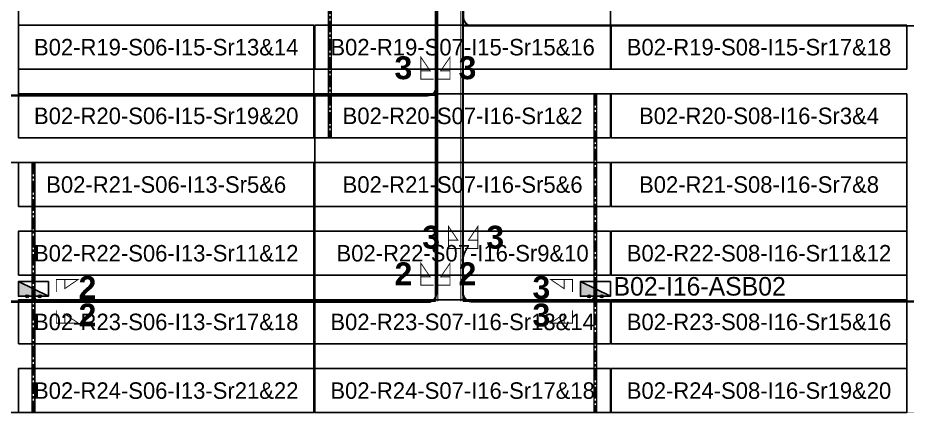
# Model space of a CAD drawing. Header units: metres. Extents: x 530339 to 530792, y 2675149 to 2675327.
# Drawn here: x 530500.6 to 530597.8, y 2675149.2 to 2675192.4 of the extents above; entities that cross this region are included whole.
import ezdxf
from ezdxf.enums import TextEntityAlignment as Align

# ---------------------------------------------------------------- set-up
doc = ezdxf.new("R2010")
doc.units = ezdxf.units.M
doc.linetypes.add('CENTER', pattern=[2, 1.25, -0.25, 0.25, -0.25])
doc.layers.add('Boundary-12.5 MW Block', color=6, linetype='Continuous', lineweight=9)
doc.layers.add('PILE', color=1, linetype='Continuous', lineweight=15)
for name, color, linetype in [('DC Trench BL-02', 40, 'Continuous'), ('E-Inverter Grouping', 2, 'Continuous'), ('Inverter Block-02', 7, 'Continuous'), ('LT Cable(AG) INV to LT Panel BL-02', 2, 'Continuous'), ('Messenger Wire Block-02 (Master Path)', 30, 'Continuous'), ('Messenger Wire Block-02 (MW Path)', 191, 'Continuous'), ('MMS Table Block-02', 8, 'Continuous'), ('Plan Line - DC BL-02', 40, 'Continuous'), ('Section Marking BL-02', 2, 'Continuous')]:
    doc.layers.add(name, color=color, linetype=linetype)
doc.styles.add('BoldTextStyle', font='arialbd.ttf')
doc.styles.get("Standard").update_dxf_attribs({"font": 'Adani Regular.ttf'})

# ---------------------------------------------------------------- blocks, each defined once
blk = doc.blocks.new('MMS Table (32.292 x 4.788)')
at = {"color": 0}
blk.add_lwpolyline([(0, -0.002), (0, 4.786), (32.292, 4.786), (32.292, -0.002)], close=True, dxfattribs=at)
at = {"color": 7}
blk.add_attdef('ID1', text='', height=1.8, dxfattribs=at).set_placement((16.146, 2.392), align=Align.MIDDLE_CENTER)
blk = doc.blocks.new('Inverter Block')
h = blk.add_hatch(color=0)
h.dxf.hatch_style = 1
h.paths.add_polyline_path([(-1.456, 2.269), (-1.456, 0.846), (1.456, 0.846)])
at = {"color": 0}
blk.add_lwpolyline([(1.456, 2.269), (-1.456, 2.269), (-1.456, 0.846), (1.456, 0.846)], close=True, dxfattribs=at)
blk.add_lwpolyline([(-1.456, 2.269), (1.456, 0.846)], dxfattribs=at)
at = {"layer": 'PILE'}
for centre in [(-0.613, 0.846), (0.613, 0.846)]:
    blk.add_circle(centre, 0.156, dxfattribs=at)
at = {"color": 7}
blk.add_attdef('ID', (-1.456, 3.006), '', height=1.8, dxfattribs=at)

msp = doc.modelspace()

# ---------------------------------------------------------------- linework, layer by layer
at = {"layer": 'Boundary-12.5 MW Block', "const_width": 0.05}
msp.add_lwpolyline([(530565.391, 2675319.075), (530597.883, 2675326.575), (530792.135, 2675326.575), (530792.135, 2675149.291), (530338.747, 2675149.291), (530338.747, 2675326.575), (530500.607, 2675326.575), (530500.607, 2675319.075)], close=True, dxfattribs=at)
at = {"layer": 'DC Trench BL-02', "color": 40, "const_width": 0.15}
for points in [[(530534.887, 2675214.077), (530534.587, 2675214.077), (530534.587, 2675179.293), (530534.887, 2675179.293)], [(530563.902, 2675184.075), (530563.602, 2675184.075), (530563.602, 2675149.291), (530563.902, 2675149.291)], [(530502.495, 2675176.575), (530502.195, 2675176.575), (530502.195, 2675149.289), (530502.495, 2675149.289)]]:
    msp.add_lwpolyline(points, close=True, dxfattribs=at)
at = {"layer": 'E-Inverter Grouping', "color": 3}
for points in [[(530500.707, 2675214.075), (530565.391, 2675214.075), (530565.391, 2675191.575), (530597.783, 2675191.575), (530597.783, 2675186.791), (530532.999, 2675186.791), (530532.999, 2675179.291), (530500.707, 2675179.291)], [(530597.783, 2675149.291), (530533.099, 2675149.291), (530533.099, 2675184.075), (530597.783, 2675184.075)]]:
    msp.add_lwpolyline(points, close=True, dxfattribs=at)
at = {"layer": 'E-Inverter Grouping'}
msp.add_lwpolyline([(530532.999, 2675149.291), (530468.315, 2675149.291), (530468.315, 2675156.791), (530435.923, 2675156.791), (530435.923, 2675176.575), (530532.999, 2675176.575)], close=True, dxfattribs=at)
at = {"layer": 'LT Cable(AG) INV to LT Panel BL-02'}
for points in [[(530559.239, 2675241.616), (530555.552, 2675241.616, -0.099294), (530555.205, 2675241.686), (530553.337, 2675242.466, 0.042157), (530553.186, 2675242.479), (530547.345, 2675242.479, 0.414214), (530546.445, 2675241.579), (530546.445, 2675222.477, -0.0344), (530546.437, 2675222.353), (530546.383, 2675221.966, 0.0344), (530546.375, 2675221.842), (530546.375, 2675162.237, -0.414214), (530545.475, 2675161.337), (530405.903, 2675161.337, -0.414214), (530405.003, 2675162.237), (530405.003, 2675162.69)], [(530559.239, 2675241.666), (530555.559, 2675241.666, -0.099177), (530555.212, 2675241.736), (530553.341, 2675242.516, 0.042157), (530553.19, 2675242.529), (530547.295, 2675242.529, 0.414214), (530546.395, 2675241.629), (530546.395, 2675222.48, -0.0344), (530546.387, 2675222.357), (530546.333, 2675221.969, 0.0344), (530546.325, 2675221.846), (530546.325, 2675184.787, -0.414214), (530545.425, 2675183.887), (530406.07, 2675183.887, -0.414214), (530405.17, 2675184.787), (530405.17, 2675185.19)], [(530559.239, 2675241.641), (530555.555, 2675241.641, -0.099236), (530555.208, 2675241.711), (530553.339, 2675242.491, 0.042157), (530553.188, 2675242.504), (530547.32, 2675242.504, 0.414214), (530546.42, 2675241.604), (530546.42, 2675222.478, -0.0344), (530546.412, 2675222.355), (530546.358, 2675221.967, 0.0344), (530546.35, 2675221.844), (530546.35, 2675162.262, -0.414214), (530545.45, 2675161.362), (530503.246, 2675161.362, -0.414214), (530502.346, 2675162.262), (530502.346, 2675162.69)]]:
    msp.add_lwpolyline(points, format="xyb", dxfattribs=at)
at = {"layer": 'LT Cable(AG) INV to LT Panel BL-02', "color": 5}
for points in [[(530558.139, 2675241.046), (530554.384, 2675241.046, 0.078431), (530554.106, 2675241.002), (530553.398, 2675240.773, -0.078431), (530553.12, 2675240.729), (530550.045, 2675240.729, 0.414214), (530549.145, 2675239.829), (530549.145, 2675222.512, 0.053119), (530549.165, 2675222.322), (530549.235, 2675222, -0.053119), (530549.255, 2675221.81), (530549.255, 2675162.287, 0.414214), (530550.155, 2675161.387), (530724.813, 2675161.387, 0.414214), (530725.713, 2675162.287), (530725.713, 2675162.69)], [(530558.139, 2675241.021), (530554.388, 2675241.021, 0.078431), (530554.11, 2675240.977), (530553.401, 2675240.748, -0.078431), (530553.124, 2675240.704), (530550.07, 2675240.704, 0.414214), (530549.17, 2675239.804), (530549.17, 2675222.515, 0.053119), (530549.19, 2675222.325), (530549.26, 2675222.002, -0.053119), (530549.28, 2675221.813), (530549.28, 2675162.312, 0.414214), (530550.18, 2675161.412), (530627.637, 2675161.412, 0.414214), (530628.537, 2675162.312), (530628.537, 2675162.69)], [(530558.139, 2675240.996), (530554.392, 2675240.996, 0.078431), (530554.114, 2675240.952), (530553.405, 2675240.723, -0.078431), (530553.128, 2675240.679), (530550.095, 2675240.679, 0.414214), (530549.195, 2675239.779), (530549.195, 2675222.517, 0.053119), (530549.215, 2675222.328), (530549.285, 2675222.005, -0.053119), (530549.305, 2675221.815), (530549.305, 2675162.337, 0.414214), (530550.205, 2675161.437), (530562.853, 2675161.437, 0.414214), (530563.753, 2675162.337), (530563.753, 2675162.69)], [(530560.296, 2675240.971), (530554.395, 2675240.971, 0.078431), (530554.118, 2675240.927), (530553.409, 2675240.698, -0.078431), (530553.132, 2675240.654), (530550.12, 2675240.654, 0.414214), (530549.22, 2675239.754), (530549.22, 2675222.52, 0.053119), (530549.24, 2675222.33), (530549.31, 2675222.008, -0.053119), (530549.33, 2675221.818), (530549.33, 2675192.4, 0.414214), (530550.23, 2675191.5), (530724.813, 2675191.5, 0.414214), (530725.713, 2675192.4), (530725.713, 2675192.779)], [(530560.296, 2675240.946), (530554.399, 2675240.946, 0.078431), (530554.122, 2675240.902), (530553.417, 2675240.674, -0.078431), (530553.132, 2675240.629), (530550.12, 2675240.629, 0.414214), (530549.245, 2675239.754), (530549.245, 2675222.52, 0.053119), (530549.265, 2675222.336), (530549.335, 2675222.013, -0.053119), (530549.355, 2675221.818), (530549.355, 2675192.425, 0.414214), (530550.255, 2675191.525), (530627.637, 2675191.525, 0.414214), (530628.537, 2675192.425), (530628.537, 2675192.779)]]:
    msp.add_lwpolyline(points, format="xyb", dxfattribs=at)
at = {"layer": 'Messenger Wire Block-02 (Master Path)'}
for points in [[(530546.275, 2675161.437), (530546.275, 2675221.911)], [(530549.305, 2675161.437), (530549.305, 2675221.911)], [(530549.305, 2675191.505), (530727.351, 2675191.437)], [(530403.531, 2675183.937), (530546.275, 2675183.937)], [(530403.531, 2675161.437), (530546.275, 2675161.437)], [(530549.305, 2675161.437), (530727.351, 2675161.437)]]:
    msp.add_lwpolyline(points, dxfattribs=at)
at = {"layer": 'Messenger Wire Block-02 (MW Path)', "const_width": 0.1}
for points in [[(530546.525, 2675161.437), (530546.525, 2675221.911)], [(530549.055, 2675161.437), (530549.055, 2675221.911)], [(530549.305, 2675191.505), (530727.351, 2675191.437)], [(530403.531, 2675183.937), (530546.275, 2675183.937)], [(530403.531, 2675161.437), (530546.275, 2675161.437)], [(530549.305, 2675161.437), (530727.351, 2675161.437)]]:
    msp.add_lwpolyline(points, dxfattribs=at)
at = {"layer": 'Plan Line - DC BL-02', "color": 6, "linetype": 'CENTER'}
for points in [[(530534.738, 2675214.077), (530534.738, 2675179.293)], [(530563.753, 2675184.075), (530563.753, 2675149.291)], [(530502.346, 2675176.575), (530502.346, 2675149.289)]]:
    msp.add_lwpolyline(points, dxfattribs=at)
at = {"layer": 'Section Marking BL-02', "color": 94, "lineweight": 35, "true_color": 0x00a500, "const_width": 0.1}
for points in [[(530546.075, 2675185.687), (530544.685, 2675185.687), (530544.685, 2675188.087), (530545.695, 2675186.607), (530544.685, 2675186.607)], [(530546.475, 2675185.687), (530547.865, 2675185.687), (530547.865, 2675188.087), (530546.855, 2675186.607), (530547.865, 2675186.607)], [(530549.105, 2675167.187), (530547.715, 2675167.187), (530547.715, 2675169.587), (530548.725, 2675168.107), (530547.715, 2675168.107)], [(530549.505, 2675167.187), (530550.895, 2675167.187), (530550.895, 2675169.587), (530549.885, 2675168.107), (530550.895, 2675168.107)], [(530546.075, 2675163.187), (530544.685, 2675163.187), (530544.685, 2675165.587), (530545.695, 2675164.107), (530544.685, 2675164.107)], [(530546.475, 2675163.187), (530547.865, 2675163.187), (530547.865, 2675165.587), (530546.855, 2675164.107), (530547.865, 2675164.107)], [(530504.846, 2675162.437), (530504.846, 2675163.827), (530507.246, 2675163.827), (530505.766, 2675162.817), (530505.766, 2675163.827)], [(530561.253, 2675162.437), (530561.253, 2675163.827), (530558.853, 2675163.827), (530560.333, 2675162.817), (530560.333, 2675163.827)], [(530504.846, 2675160.437), (530504.846, 2675159.047), (530507.246, 2675159.047), (530505.766, 2675160.057), (530505.766, 2675159.047)], [(530561.253, 2675160.437), (530561.253, 2675159.047), (530558.853, 2675159.047), (530560.333, 2675160.057), (530560.333, 2675159.047)]]:
    msp.add_lwpolyline(points, dxfattribs=at)

# ---------------------------------------------------------------- block references
at = {"layer": 'Inverter Block-02'}
ref = msp.add_blockref('Inverter Block', (530563.753, 2675161.025), dxfattribs=dict(at, xscale=1.124999999976148, yscale=1.124999999976148, zscale=1.124999999976148))
ref.add_attrib('ID', 'B02-I16-ASB02', (530565.744, 2675162.056), dxfattribs={"layer": '0', "color": 7, "height": 2.025})
ref = msp.add_blockref('Inverter Block', (530502.346, 2675161.025), dxfattribs=dict(at, xscale=1.124999999976148, yscale=1.124999999976148, zscale=1.124999999976148))
ref.add_attrib('ID', 'B02-I13-ASB05', (530478.86, 2675161.894), dxfattribs={"layer": '0', "color": 7, "height": 2.025})
at = {"layer": 'MMS Table Block-02'}
for p, values in [((530500.707, 2675186.791), {'ID1': 'B02-R19-S06-I15-Sr13&14'}), ((530533.099, 2675186.791), {'ID1': 'B02-R19-S07-I15-Sr15&16'}), ((530565.491, 2675186.791), {'ID1': 'B02-R19-S08-I15-Sr17&18'}), ((530500.707, 2675179.291), {'ID1': 'B02-R20-S06-I15-Sr19&20'}), ((530533.099, 2675179.291), {'ID1': 'B02-R20-S07-I16-Sr1&2'}), ((530565.491, 2675179.291), {'ID1': 'B02-R20-S08-I16-Sr3&4'}), ((530500.707, 2675171.791), {'ID1': 'B02-R21-S06-I13-Sr5&6'}), ((530533.099, 2675171.791), {'ID1': 'B02-R21-S07-I16-Sr5&6'}), ((530565.491, 2675171.791), {'ID1': 'B02-R21-S08-I16-Sr7&8'}), ((530500.707, 2675164.291), {'ID1': 'B02-R22-S06-I13-Sr11&12'}), ((530533.099, 2675164.291), {'ID1': 'B02-R22-S07-I16-Sr9&10'}), ((530565.491, 2675164.291), {'ID1': 'B02-R22-S08-I16-Sr11&12'}), ((530500.707, 2675156.791), {'ID1': 'B02-R23-S06-I13-Sr17&18'}), ((530533.099, 2675156.791), {'ID1': 'B02-R23-S07-I16-Sr13&14'}), ((530565.491, 2675156.791), {'ID1': 'B02-R23-S08-I16-Sr15&16'}), ((530500.707, 2675149.291), {'ID1': 'B02-R24-S06-I13-Sr21&22'}), ((530533.099, 2675149.291), {'ID1': 'B02-R24-S07-I16-Sr17&18'}), ((530565.491, 2675149.291), {'ID1': 'B02-R24-S08-I16-Sr19&20'})]:
    msp.add_blockref('MMS Table (32.292 x 4.788)', p, dxfattribs=at).add_auto_attribs(values)

# ---------------------------------------------------------------- texts
at = {"layer": 'Section Marking BL-02', "color": 94, "true_color": 0x00a500, "style": 'BoldTextStyle'}
for s, p in [('3', (530542.775, 2675186.937)), ('3', (530549.775, 2675186.937)), ('3', (530545.805, 2675168.437)), ('3', (530552.805, 2675168.437)), ('2', (530542.775, 2675164.437)), ('2', (530549.775, 2675164.437)), ('2', (530508.246, 2675162.937)), ('3', (530557.853, 2675162.937)), ('2', (530508.246, 2675159.937)), ('3', (530557.853, 2675159.937))]:
    msp.add_text(s, height=2.5, dxfattribs=at).set_placement(p, align=Align.MIDDLE_CENTER)

doc.saveas('drawing.dxf')
